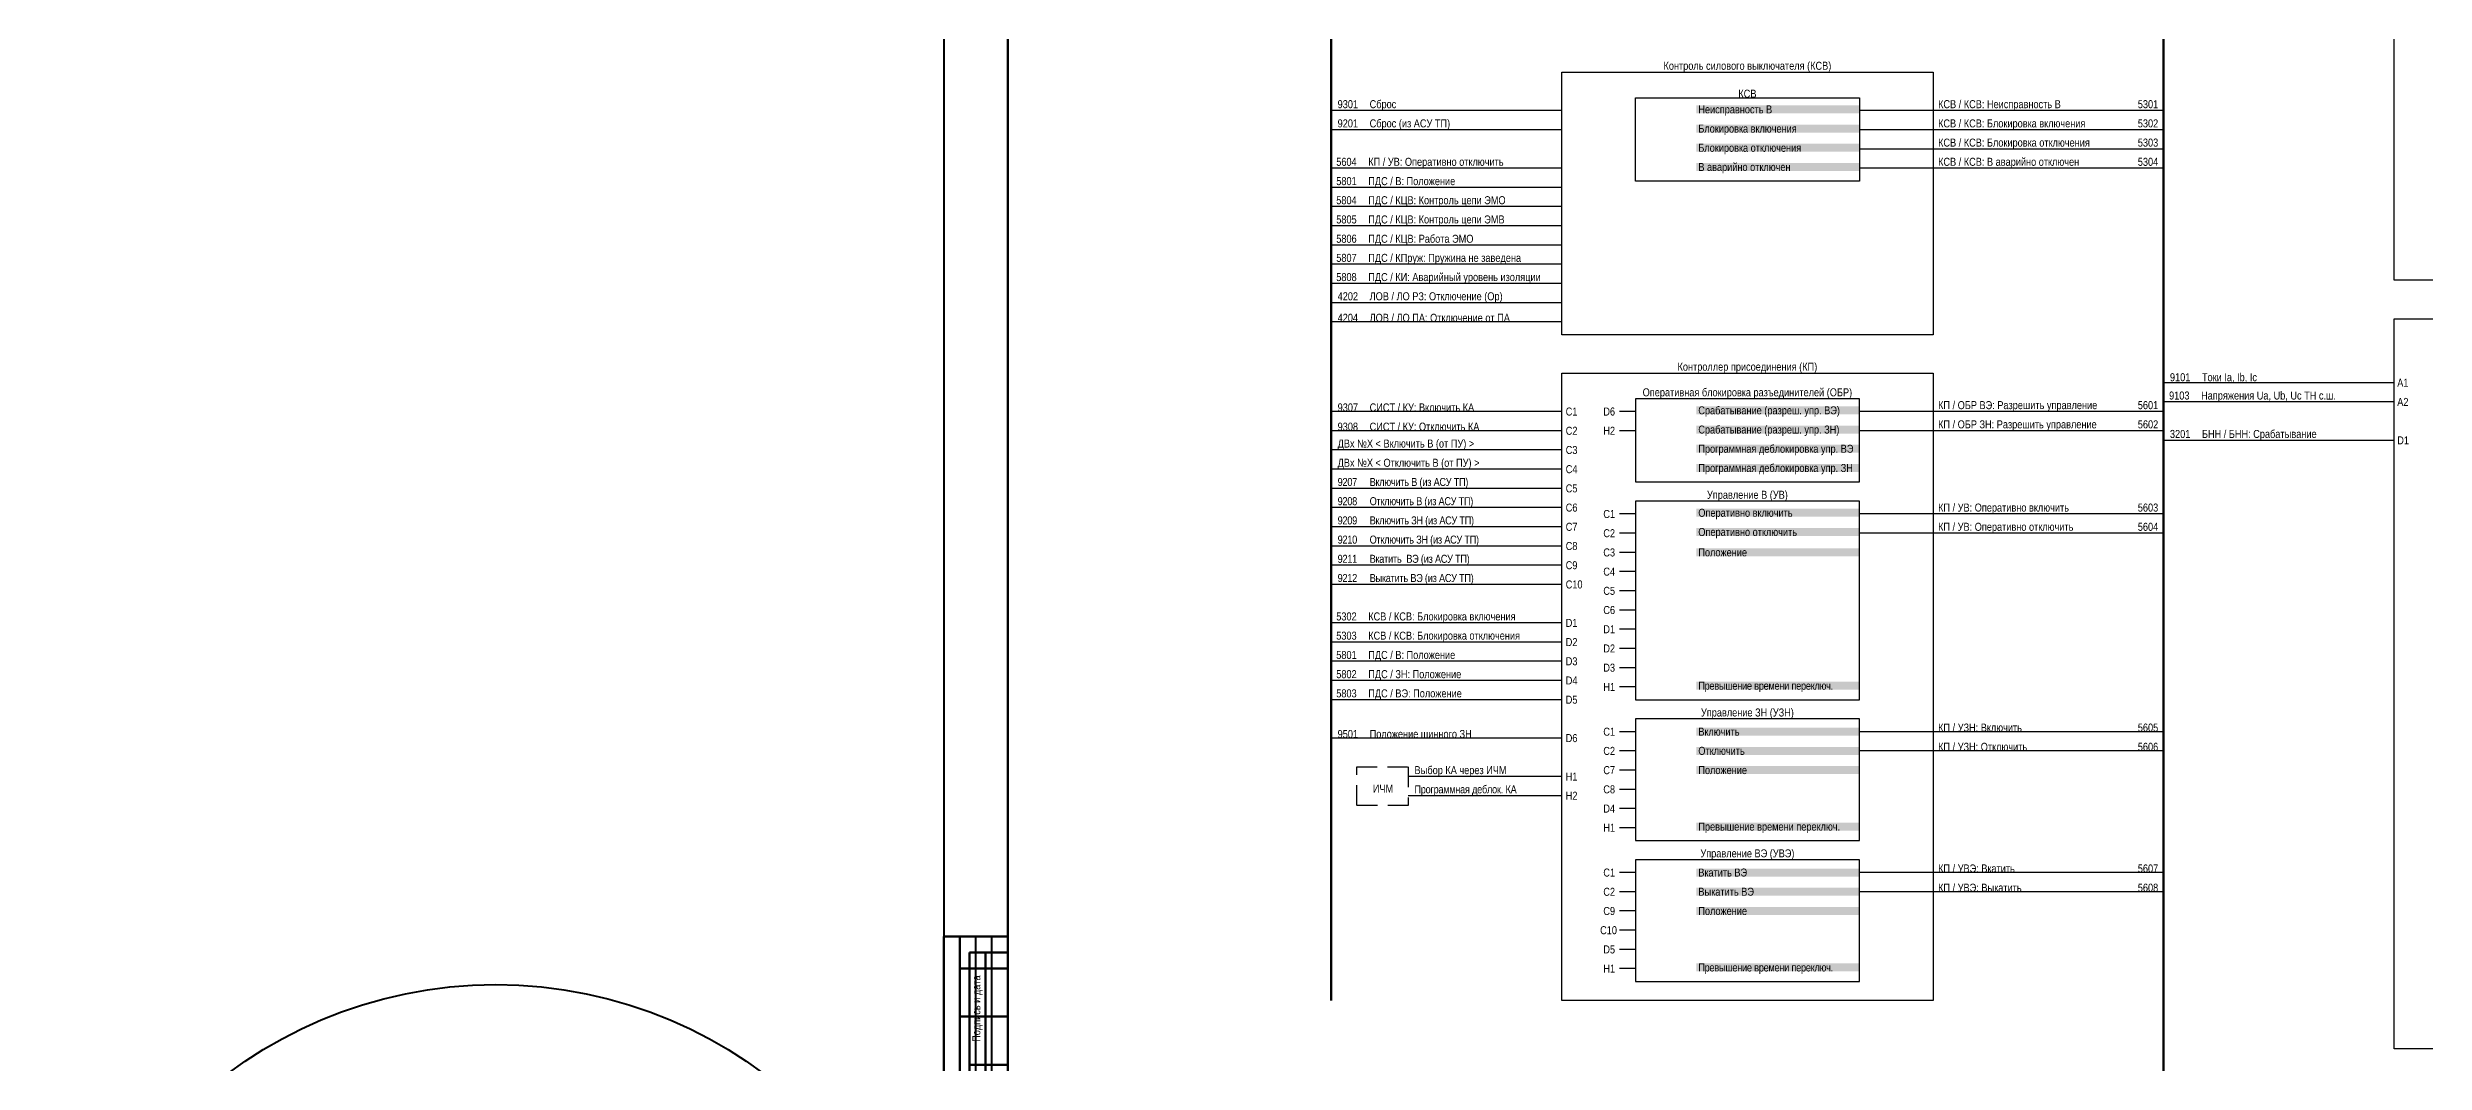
# Model space of a CAD drawing. Header units: millimetres. Extents: x 2179 to 12176, y -20554 to -12004.
# Drawn here: x 3403 to 4146, y -12869 to -12552 of the extents above; entities that cross this region are included whole.
import ezdxf
from ezdxf.enums import TextEntityAlignment as Align

# ---------------------------------------------------------------- set-up
doc = ezdxf.new("R2010")
doc.units = ezdxf.units.MM
doc.linetypes.add('штриховая2', pattern=[9.525, 6.35, -3.175])
for name, color, linetype, lineweight in [('GOOSE', 224, 'Continuous', 30), ('MMS', 190, 'Continuous', 30), ('Внутренняя шина', 4, 'Continuous', 70), ('Вход-Аналоги', 5, 'Continuous', 30), ('Линии связи', 75, 'Continuous', 30), ('Основная', 7, 'Continuous', 30), ('Основная прерывистая', 7, 'штриховая2', 30), ('Сигналы внутр.', 13, 'Continuous', 30), ('Цепь - ФК и АСУ', 190, 'Continuous', 30)]:
    doc.layers.add(name, color=color, linetype=linetype, lineweight=lineweight)
doc.layers.add('Рамка внешняя', color=8, linetype='Continuous', lineweight=40, plot=False)
doc.styles.add('2.5_Gost_RD', font='ARIALN.TTF', dxfattribs={"height": 2.5})
doc.styles.add('Narrow', font='ARIALN.TTF')
doc.styles.add('Табл дан', font='ARIALN.TTF')

# ---------------------------------------------------------------- blocks, each defined once
blk = doc.blocks.new('*T17')
at = {"color": 0, "linetype": 'ByBlock', "lineweight": 50, "transparency": 16777216}
for p, q in [((0, 0), (0, 65)), ((0, 65), (20, 65)), ((5, 0), (5, 65)), ((20, 0), (20, 65)), ((5, 55), (20, 55)), ((5, 40), (20, 40)), ((5, 20), (20, 20)), ((0, 0), (20, 0))]:
    blk.add_line(p, q, dxfattribs=at)
at = {"color": 0, "linetype": 'ByBlock', "lineweight": -2, "transparency": 16777216}
for p, q in [((10, 0), (10, 65)), ((15, 0), (15, 65))]:
    blk.add_line(p, q, dxfattribs=at)
at = {"color": 0, "transparency": 16777216, "insert": (2.5, 1), "char_height": 2.5, "width": 63, "attachment_point": 4, "rotation": 90, "style": '2.5_Gost_RD'}
blk.add_mtext('Согласовано', dxfattribs=at)
blk = doc.blocks.new('*T18')
at = {"color": 0, "linetype": 'ByBlock', "lineweight": 50, "transparency": 16777216}
for p, q in [((0, 0), (0, 145)), ((0, 145), (12, 145)), ((5, 0), (5, 145)), ((12, 0), (12, 145)), ((0, 110), (12, 110)), ((0, 85), (12, 85)), ((0, 60), (12, 60)), ((0, 25), (12, 25)), ((0, 0), (12, 0))]:
    blk.add_line(p, q, dxfattribs=at)
at = {"color": 0, "transparency": 16777216, "char_height": 2.5, "attachment_point": 5, "rotation": 90, "style": '2.5_Gost_RD'}
for s, insert, width in [('{\\C256;Подпись и дата}', (2.5, 127.5), 33), ('{\\C256;Инв. N дубл.}', (2.5, 97.5), 23), ('{\\C256;Взам. инв. N}', (2.5, 72.5), 23), ('Подпись и дата', (2.5, 42.5), 33), ('Инв. N подл.', (2.5, 12.5), 23)]:
    blk.add_mtext(s, dxfattribs=dict(at, insert=insert, width=width))
blk = doc.blocks.new('*U15')
blk.add_lwpolyline([(0, 0), (1189, 0), (1189, 841), (0, 841)], close=True)
at = {"lineweight": 50}
blk.add_lwpolyline([(20, 836), (1184, 836), (1184, 5), (20, 5)], close=True, dxfattribs=at)
for name, p in [('*T17', (0, 90)), ('*T18', (8, 5))]:
    blk.add_blockref(name, p)
at = {"style": '2.5_Gost_RD', "flags": 8}
blk.add_attdef('ФОРМАТ', text='', height=2.5, dxfattribs=at).set_placement((1134, 4), align=Align.TOP_LEFT)

msp = doc.modelspace()

# ---------------------------------------------------------------- linework, layer by layer
at = {"layer": 'Внутренняя шина'}
for points in [[(4064, -12947), (4064, -12176)], [(3804, -12850), (3804, -12288)]]:
    msp.add_lwpolyline(points, dxfattribs=at)
at = {"layer": 'Линии связи'}
for points in [[(3876, -12572), (3804, -12572)], [(4064, -12572), (3969, -12572)], [(3876, -12578), (3804, -12578)], [(4064, -12578), (3969, -12578)], [(4064, -12584), (3969, -12584)], [(4064, -12590), (3969, -12590)], [(3876, -12666), (3804, -12666)], [(4064, -12666), (3969, -12666)], [(4136, -12663), (4064, -12663)], [(3876, -12672), (3804, -12672)], [(4064, -12672), (3969, -12672)], [(3876, -12678), (3804, -12678)], [(4136, -12675), (4064, -12675)], [(3876, -12684), (3804, -12684)], [(3876, -12690), (3804, -12690)], [(3876, -12696), (3804, -12696)], [(3876, -12702), (3804, -12702)], [(4064, -12698), (3969, -12698)], [(4064, -12704), (3969, -12704)], [(3876, -12708), (3804, -12708)], [(3876, -12714), (3804, -12714)], [(3876, -12720), (3804, -12720)], [(4064, -12766), (3969, -12766)], [(4064, -12772), (3969, -12772)], [(4064, -12810), (3969, -12810)], [(4064, -12816), (3969, -12816)]]:
    msp.add_lwpolyline(points, dxfattribs=at)
at = {"layer": 'Линии связи', "ltscale": 0.5}
for points in [[(3876, -12590), (3804, -12590)], [(3876, -12596), (3804, -12596)], [(3876, -12602), (3804, -12602)], [(3876, -12608), (3804, -12608)], [(3876, -12614), (3804, -12614)], [(3876, -12620), (3804, -12620)], [(3876, -12626), (3804, -12626)], [(3876, -12632), (3804, -12632)], [(3876, -12638), (3804, -12638)], [(4136, -12657), (4064, -12657)], [(3876, -12732), (3804, -12732)], [(3876, -12738), (3804, -12738)], [(3876, -12744), (3804, -12744)], [(3876, -12750), (3804, -12750)], [(3876, -12756), (3804, -12756)], [(3876, -12768), (3804, -12768)], [(3876, -12780), (3828, -12780)], [(3876, -12786), (3828, -12786)]]:
    msp.add_lwpolyline(points, dxfattribs=at)
at = {"layer": 'Основная'}
for points in [[(4136, -12335), (4252, -12335), (4252, -12625), (4136, -12625)], [(3876, -12560), (3992, -12560), (3992, -12642), (3876, -12642)], [(3899, -12568), (3969, -12568), (3969, -12594), (3899, -12594)], [(4136, -12637), (4252, -12637), (4252, -12865), (4136, -12865)], [(3876, -12654), (3992, -12654), (3992, -12850), (3876, -12850)], [(3969, -12662), (3899, -12662), (3899, -12688), (3969, -12688)], [(3969, -12694), (3899, -12694), (3899, -12756), (3969, -12756)], [(3969, -12762), (3899, -12762), (3899, -12800), (3969, -12800)], [(3969, -12806), (3899, -12806), (3899, -12844), (3969, -12844)]]:
    msp.add_lwpolyline(points, close=True, dxfattribs=at)
for points in [[(3899, -12666), (3894, -12666)], [(3899, -12672), (3894, -12672)], [(3899, -12698), (3894, -12698)], [(3899, -12704), (3894, -12704)], [(3899, -12710), (3894, -12710)], [(3899, -12716), (3894, -12716)], [(3899, -12722), (3894, -12722)], [(3899, -12728), (3894, -12728)], [(3899, -12734), (3894, -12734)], [(3899, -12740), (3894, -12740)], [(3899, -12746), (3894, -12746)], [(3899, -12752), (3894, -12752)], [(3899, -12766), (3894, -12766)], [(3899, -12772), (3894, -12772)], [(3899, -12778), (3894, -12778)], [(3899, -12784), (3894, -12784)], [(3899, -12790), (3894, -12790)], [(3899, -12796), (3894, -12796)], [(3899, -12810), (3894, -12810)], [(3899, -12816), (3894, -12816)], [(3899, -12822), (3894, -12822)], [(3899, -12828), (3894, -12828)], [(3899, -12834), (3894, -12834)], [(3899, -12840), (3894, -12840)]]:
    msp.add_lwpolyline(points, dxfattribs=at)
at = {"layer": 'Основная прерывистая'}
msp.add_lwpolyline([(3812, -12777), (3828, -12777), (3828, -12789), (3812, -12789)], close=True, dxfattribs=at)
at = {"layer": 'Рамка внешняя'}
msp.add_circle((3543, -12985), 140, dxfattribs=at)

# ---------------------------------------------------------------- block references
msp.add_blockref('*U15', (3683, -12985), dxfattribs=at)

# ---------------------------------------------------------------- texts
at = {"layer": 'GOOSE', "ltscale": 0.5, "insert": (3806, -12768), "char_height": 2.5, "width": 58, "attachment_point": 7, "style": 'Narrow'}
msp.add_mtext('9501^IПоложение шинного ЗН', dxfattribs=at)
at = {"layer": 'MMS', "char_height": 2.5, "width": 58, "attachment_point": 7, "style": 'Narrow'}
for s, insert in [('9301^IСброс', (3806, -12572)), ('9201^IСброс (из АСУ ТП)', (3806, -12578)), ('9307^IСИСТ / КУ: Включить КА', (3806, -12666)), ('9308^IСИСТ / КУ: Отключить КА', (3806, -12672)), ('{\\T0.95;9207^IВключить В (из АСУ ТП)}', (3806, -12690)), ('{\\T0.95;9208^IОтключить В (из АСУ ТП)}', (3806, -12696)), ('{\\T0.95;9209^IВключить ЗН (из АСУ ТП)}', (3806, -12702)), ('{\\T0.95;9210^IОтключить ЗН (из АСУ ТП)}', (3806, -12708)), ('{\\T0.95;9211^IВкатить  ВЭ (из АСУ ТП)}', (3806, -12714)), ('{\\T0.95;9212^IВыкатить ВЭ (из АСУ ТП)}', (3806, -12720))]:
    msp.add_mtext(s, dxfattribs=dict(at, insert=insert))
at = {"layer": 'Вход-Аналоги', "char_height": 2.5, "attachment_point": 7, "style": 'Narrow'}
for s, insert, width in [('9103^IНапряжения Ua, Ub, Uc ТН с.ш.', (4065.73, -12663), 53.2651), ('9101^IТоки Ia, Ib, Ic', (4066, -12657), 48)]:
    msp.add_mtext(s, dxfattribs=dict(at, insert=insert, width=width))
at = {"layer": 'Основная', "style": 'Табл дан'}
for s, p in [('A1', (4137, -12657)), ('C1', (3877.25, -12666)), ('D6', (3889, -12666)), ('A2', (4137, -12663)), ('C2', (3877.25, -12672)), ('H2', (3889, -12672)), ('D1', (4137, -12675)), ('C3', (3877.25, -12678)), ('C4', (3877.25, -12684)), ('C5', (3877.25, -12690)), ('C6', (3877.25, -12696)), ('C1', (3889, -12698)), ('C7', (3877.25, -12702)), ('C2', (3889, -12704)), ('C8', (3877.25, -12708)), ('C3', (3889, -12710)), ('C9', (3877.25, -12714)), ('C10', (3877.25, -12720)), ('C4', (3889, -12716)), ('C5', (3889, -12722)), ('D1', (3877.25, -12732)), ('C6', (3889, -12728)), ('D1', (3889, -12734)), ('D2', (3877.25, -12738)), ('D2', (3889, -12740)), ('D3', (3877.25, -12744)), ('D4', (3877.25, -12750)), ('D3', (3889, -12746)), ('D5', (3877.25, -12756)), ('H1', (3889, -12752)), ('D6', (3877.25, -12768)), ('C1', (3889, -12766)), ('C2', (3889, -12772)), ('C7', (3889, -12778)), ('H1', (3877.25, -12780)), ('H2', (3877.25, -12786)), ('C8', (3889, -12784)), ('D4', (3889, -12790)), ('H1', (3889, -12796)), ('C1', (3889, -12810)), ('C2', (3889, -12816)), ('C9', (3889, -12822)), ('C10', (3888, -12828)), ('D5', (3889, -12834)), ('H1', (3889, -12840))]:
    msp.add_text(s, height=2.5, dxfattribs=at).set_placement(p, align=Align.MIDDLE_LEFT)
at = {"layer": 'Основная', "char_height": 2.5, "attachment_point": 8, "style": 'Narrow'}
for s, insert, width in [('Контроль силового выключателя (КСВ)', (3934, -12560), 116), ('КСВ', (3934, -12568), 70), ('Контроллер присоединения (КП)', (3934, -12654), 116), ('Оперативная блокировка разъединителей (ОБР)', (3934, -12662), 70), ('Управление В (УВ)', (3934, -12694), 70), ('Управление ЗН (УЗН)', (3934, -12762), 70), ('Управление ВЭ (УВЭ)', (3934, -12806), 70)]:
    msp.add_mtext(s, dxfattribs=dict(at, insert=insert, width=width))
at = {"layer": 'Основная', "char_height": 2.5, "width": 51, "attachment_point": 4, "style": 'Narrow', "bg_fill": 1, "box_fill_scale": 1, "bg_fill_color": 9, "bg_fill_transparency": 0}
for s, insert in [('\\pl0.67568;Неисправность В', (3918, -12572)), ('\\pl0.67568;Блокировка включения', (3918, -12578)), ('\\pl0.67568;Блокировка отключения', (3918, -12584)), ('\\pl0.67568;В аварийно отключен', (3918, -12590)), ('\\pl0.67568;Срабатывание (разреш. упр. ВЭ)', (3918, -12666)), ('\\pl0.67568;Срабатывание (разреш. упр. ЗН)', (3918, -12672)), ('\\pl0.67568;Программная деблокировка упр. ВЭ', (3918, -12678)), ('\\pl0.67568;Программная деблокировка упр. ЗН', (3918, -12684)), ('\\pl0.67568;Оперативно включить', (3918, -12698)), ('\\pl0.67568;Оперативно отключить', (3918, -12704)), ('\\pl0.67568;Положение', (3918, -12710)), ('\\pl0.67568;{\\T0.95;Превышение времени переключ.}', (3918, -12752.02)), ('\\pl0.67568;Включить', (3918, -12766)), ('\\pl0.67568;Отключить', (3918, -12772)), ('\\pl0.67568;Положение', (3918, -12778)), ('\\pl0.67568;Превышение времени переключ.', (3918, -12796.02)), ('\\pl0.67568;Вкатить ВЭ', (3918, -12810)), ('\\pl0.67568;Выкатить ВЭ', (3918, -12816)), ('\\pl0.67568;Положение', (3918, -12822)), ('\\pl0.67568;{\\T0.95;Превышение времени переключ.}', (3918, -12840.02))]:
    msp.add_mtext(s, dxfattribs=dict(at, insert=insert))
at = {"layer": 'Основная', "ltscale": 0.5, "insert": (3817, -12785), "char_height": 2.5, "width": 6, "attachment_point": 7, "style": 'Narrow'}
msp.add_mtext('ИЧМ', dxfattribs=at)
at = {"layer": 'Сигналы внутр.', "char_height": 2.5, "attachment_point": 7}
for s, insert, width, style in [('КСВ / КСВ: Неисправность В^I^I^I   5301', (3993.57, -12572), 71.43, 'Табл дан'), ('КСВ / КСВ: Блокировка включения^I^I   5302', (3993.57, -12578), 71.43, 'Табл дан'), ('КСВ / КСВ: Блокировка отключения^I^I   5303^I', (3993.57, -12584), 71.43, 'Табл дан'), ('5604^IКП / УВ: Оперативно отключить', (3805.57, -12590), 70.43, 'Табл дан'), ('5801^IПДС / В: Положение^I', (3805.57, -12596), 70.43, 'Табл дан'), ('КСВ / КСВ: В аварийно отключен^I^I   5304', (3993.57, -12590), 70.43, 'Табл дан'), ('5804^IПДС / КЦВ: Контроль цепи ЭМО', (3805.57, -12602), 70.43, 'Табл дан'), ('5805^IПДС / КЦВ: Контроль цепи ЭМВ', (3805.57, -12608), 70.43, 'Табл дан'), ('5806^IПДС / КЦВ: Работа ЭМО', (3805.57, -12614), 70.43, 'Табл дан'), ('5807^IПДС / КПруж: Пружина не заведена', (3805.57, -12620), 70.43, 'Табл дан'), ('5808^IПДС / КИ: Аварийный уровень изоляции', (3805.57, -12626), 70.43, 'Табл дан'), ('КП / ОБР ВЭ: Разрешить управление^I^I   5601', (3993.57, -12666), 70.43, 'Табл дан'), ('КП / ОБР ЗН: Разрешить управление^I^I   5602^I', (3993.57, -12672), 70.43, 'Табл дан'), ('3201^IБНН / БНН: Срабатывание', (4066, -12675), 70, 'Narrow'), ('ДВх №X < Включить В (от ПУ) >', (3806, -12678), 58, 'Narrow'), ('ДВх №X < Отключить В (от ПУ) >', (3806, -12684), 58, 'Narrow'), ('КП / УВ: Оперативно включить^I   ^I   5603^I', (3993.57, -12698), 70.43, 'Табл дан'), ('КП / УВ: Оперативно отключить^I   ^I   5604^I', (3993.57, -12704), 70.43, 'Табл дан'), ('5302^IКСВ / КСВ: Блокировка включения', (3805.57, -12732), 58.43, 'Табл дан'), ('5303^IКСВ / КСВ: Блокировка отключения', (3805.57, -12738), 58.43, 'Табл дан'), ('5801^IПДС / В: Положение', (3805.57, -12744), 41, 'Табл дан'), ('5802^IПДС / ЗН: Положение', (3805.57, -12750), 58.43, 'Табл дан'), ('5803^IПДС / ВЭ: Положение', (3805.57, -12756), 58.43, 'Табл дан'), ('КП / УЗН: Включить^I^I   ^I^I   5605^I', (3993.57, -12766), 70.43, 'Табл дан'), ('КП / УЗН: Отключить^I^I   ^I^I   5606^I', (3993.57, -12772), 70.43, 'Табл дан'), ('КП / УВЭ: Вкатить^I^I^I   ^I   5607^I', (3993.57, -12810), 70.43, 'Табл дан'), ('КП / УВЭ: Выкатить^I^I   ^I^I   5608^I', (3993.57, -12816), 70.43, 'Табл дан')]:
    msp.add_mtext(s, dxfattribs=dict(at, insert=insert, width=width, style=style))
at = {"layer": 'Сигналы внутр.', "ltscale": 0.5, "char_height": 2.5, "width": 70, "attachment_point": 7, "style": 'Narrow'}
for s, insert in [('4202^IЛОВ / ЛО РЗ: Отключение (Op)', (3806, -12632)), ('4204^IЛОВ / ЛО ПА: Отключение от ПА', (3806, -12638))]:
    msp.add_mtext(s, dxfattribs=dict(at, insert=insert))
at = {"layer": 'Цепь - ФК и АСУ', "ltscale": 0.5, "char_height": 2.5, "width": 34, "attachment_point": 7, "style": 'Narrow'}
for s, insert in [('Выбор КА через ИЧМ', (3830, -12780)), ('{\\T0.95;Программная деблок. КА}', (3830, -12786))]:
    msp.add_mtext(s, dxfattribs=dict(at, insert=insert))

doc.saveas('drawing.dxf')
